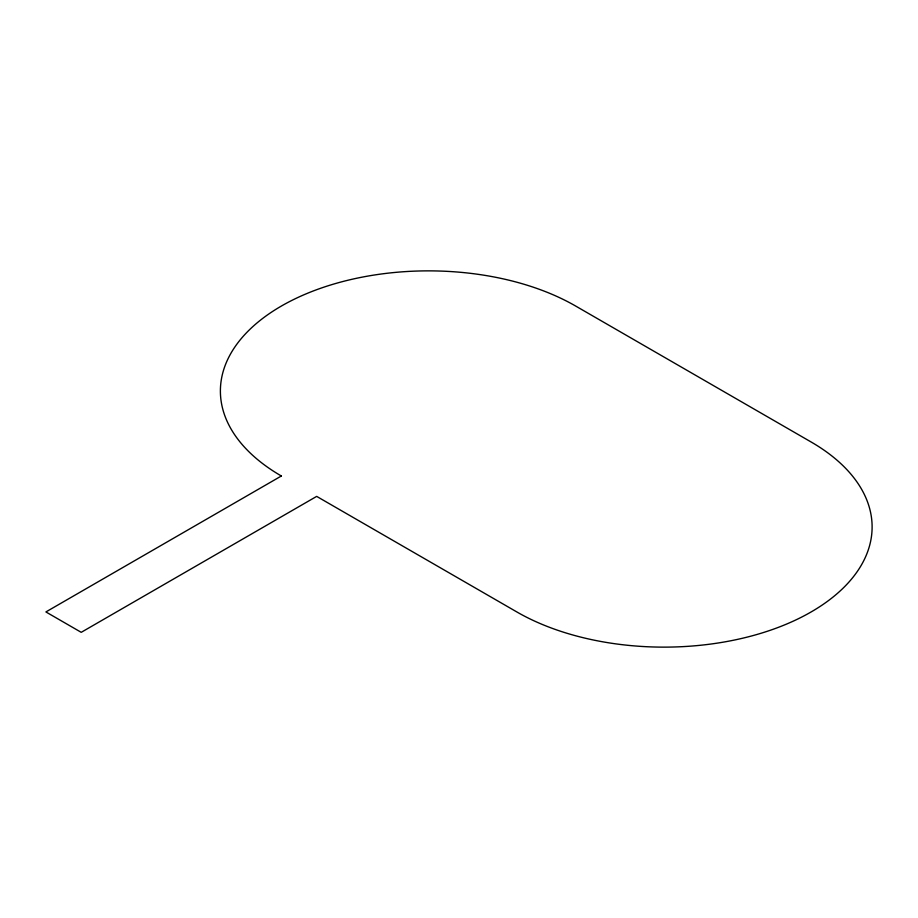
<?xml version="1.0" encoding="UTF-8"?>
<svg xmlns="http://www.w3.org/2000/svg" width="918" height="918" viewBox="0 0 918 918"><rect width="100%" height="100%" fill="white"/><g stroke="black" fill="none" stroke-linecap="round" stroke-linejoin="round"><path stroke-width="1.38" d="M281.356 475.994L45.9 611.939L81.22 632.33L316.676 496.386L516.823 611.939A208.122 120.155 0 0 0 811.145 611.939A208.122 120.155 0 0 0 811.145 442.006L575.689 306.061A208.122 120.155 0 0 0 281.356 306.061A208.122 120.155 0 0 0 281.356 475.994"/></g></svg>
